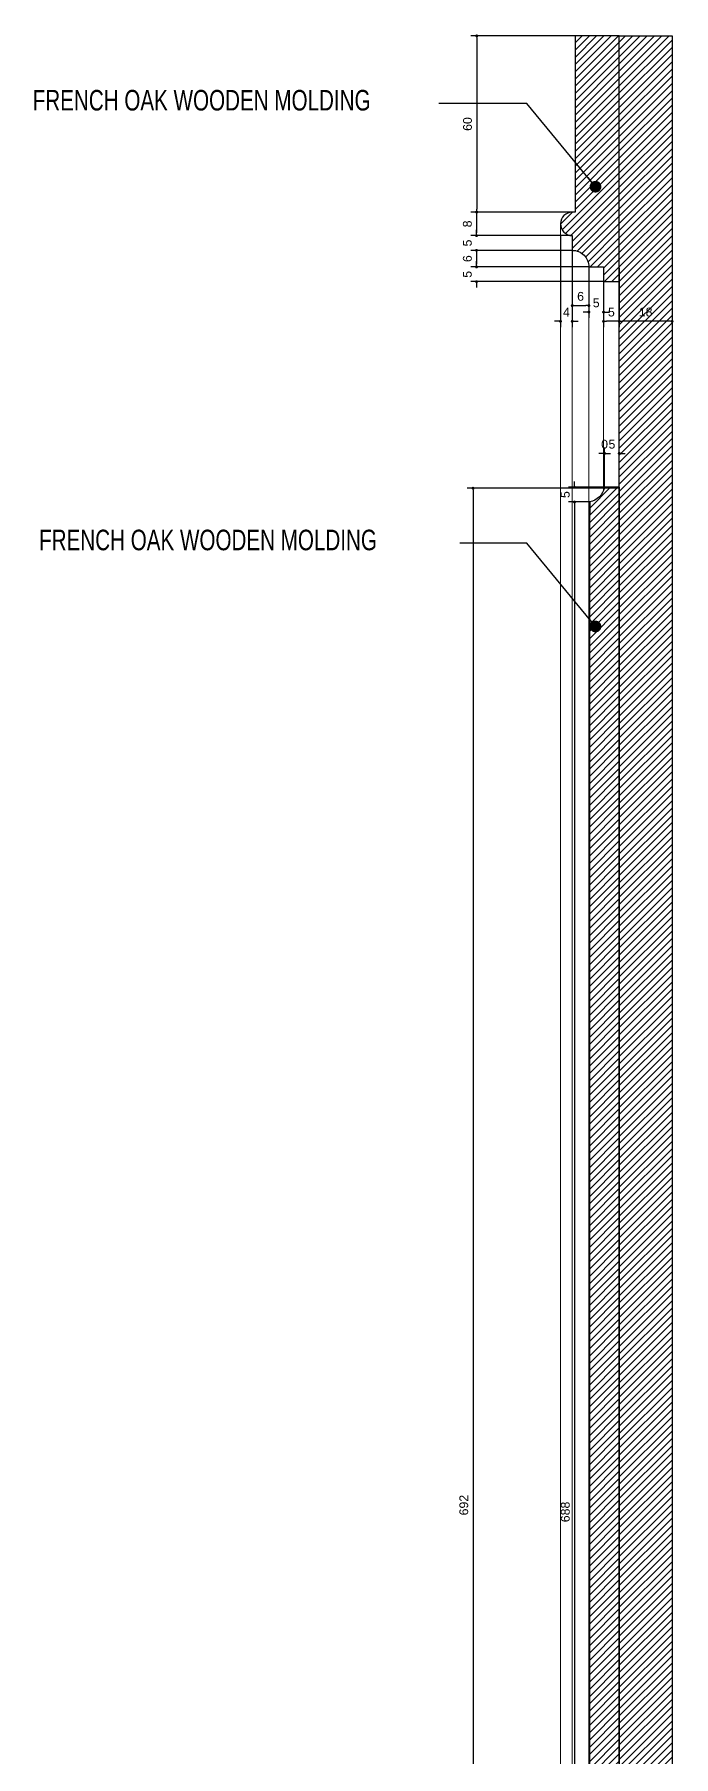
# Model space of a CAD drawing. Header units: inches. Extents: x 274057 to 444617, y 490067 to 635630.
# Drawn here: x 376240 to 376458, y 492629 to 493215 of the extents above; entities that cross this region are included whole.
import ezdxf

# ---------------------------------------------------------------- set-up
doc = ezdxf.new("R2010")
doc.units = ezdxf.units.IN
doc.header["$MEASUREMENT"] = 0
for name, color, linetype in [('CQ SPOT DETAIL DIMENSION', 9, 'Continuous'), ('CQ SPOT DETAILS', 40, 'Continuous'), ('CQ text label', 3, 'Continuous'), ('CQ Wood Section', 60, 'Continuous')]:
    doc.layers.add(name, color=color, linetype=linetype)
doc.styles.add('DIM 50', font='romans.shx', dxfattribs={"width": 0.75, "height": 100})
doc.styles.get("Standard").update_dxf_attribs({"font": 'arial.ttf'})
doc.dimstyles.new('CQ 2', dxfattribs={"dimscale": 0.02, "dimtxt": 150, "dimasz": 50, "dimexe": 100, "dimexo": 0, "dimgap": 80, "dimtad": 1, "dimdec": 0, "dimzin": 0, "dimdsep": 46, "dimtxsty": 'Standard', "dimblk": 'DOT', "dimcen": 100, "dimclrd": 1, "dimclre": 1, "dimclrt": 3, "dimadec": 0, "dimazin": 0, "dimtfac": 1, "dimtdec": 0, "dimtofl": 0, "dimtmove": 0, "dimatfit": 3, "dimfxl": 1, "dimtolj": 1, "dimtzin": 0, "dimlwd": -1, "dimarcsym": 0})
doc.dimstyles.get("Standard").update_dxf_attribs({"dimtxt": 0.18, "dimasz": 0.18, "dimexe": 0.18, "dimexo": 0.0625, "dimgap": 0.09, "dimtad": 0, "dimtih": 1, "dimtoh": 1, "dimdec": 4, "dimzin": 0, "dimdsep": 46, "dimtxsty": 'Standard', "dimcen": 0.09, "dimadec": 0, "dimazin": 0, "dimtfac": 1, "dimtdec": 4, "dimtofl": 0, "dimtmove": 0, "dimatfit": 3, "dimfxl": 1, "dimtolj": 1, "dimtzin": 0, "dimarcsym": 0})
pattern_1 = [(225, (38768.419, -24304.4855), (1.233325781, -1.233325781), [])]

# ---------------------------------------------------------------- blocks, each defined once
blk = doc.blocks.new('_Dot')
at = {"color": 0, "linetype": 'ByBlock', "lineweight": -2}
blk.add_line((-0.5, 0), (-1, 0), dxfattribs=at)
at = {"color": 0, "linetype": 'ByBlock', "const_width": 0.5}
blk.add_lwpolyline([(-0.25, 0, 1), (0.25, 0, 1)], format="xyb", close=True, dxfattribs=at)
blk = doc.blocks.new('*D1524')
at = {"layer": 'CQ SPOT DETAIL DIMENSION', "color": 1, "lineweight": -2, "transparency": 16777216}
for p, q in [((376439.52, 493060.8), (376387.71, 493060.8)), ((376439.52, 492368.46), (376387.71, 492368.46))]:
    blk.add_line(p, q, dxfattribs=at)
at = {"layer": 'CQ SPOT DETAIL DIMENSION', "color": 1, "transparency": 16777216}
blk.add_line((376389.71, 493059.8), (376389.71, 492369.46), dxfattribs=at)
at = {"layer": 'Defpoints', "color": 0, "transparency": 16777216}
for p in [(376439.52, 493060.8, -0.01), (376389.71, 492368.46), (376439.52, 492368.46)]:
    blk.add_point(p, dxfattribs=at)
at = {"layer": 'CQ SPOT DETAIL DIMENSION', "color": 1, "transparency": 16777216}
for p, rotation in [((376389.71, 493060.8), 90), ((376389.71, 492368.46), 270)]:
    blk.add_blockref('_Dot', p, dxfattribs=dict(at, rotation=rotation))
at = {"layer": 'CQ SPOT DETAIL DIMENSION', "color": 3, "transparency": 16777216, "insert": (376386.58, 492714.63), "char_height": 3, "attachment_point": 5, "rotation": 90}
blk.add_mtext('\\A1;692', dxfattribs=at)
blk = doc.blocks.new('*D1544')
at = {"layer": 'CQ SPOT DETAIL DIMENSION', "color": 1, "transparency": 16777216}
for p, q in [((376433.52, 493072.65), (376432.52, 493072.65)), ((376440.51, 493072.65), (376441.51, 493072.65))]:
    blk.add_line(p, q, dxfattribs=at)
at = {"layer": 'CQ SPOT DETAIL DIMENSION', "color": 1, "lineweight": -2, "transparency": 16777216}
for p, q in [((376434.52, 493061.14), (376434.52, 493074.65)), ((376439.51, 493061.14), (376439.51, 493074.65))]:
    blk.add_line(p, q, dxfattribs=at)
at = {"layer": 'Defpoints', "color": 0, "transparency": 16777216}
for p in [(376434.52, 493072.65), (376434.52, 493061.14, 0), (376439.51, 493061.14, 0)]:
    blk.add_point(p, dxfattribs=at)
at = {"layer": 'CQ SPOT DETAIL DIMENSION', "color": 1, "transparency": 16777216}
blk.add_blockref('_Dot', (376434.52, 493072.65), dxfattribs=at)
at = {"layer": 'CQ SPOT DETAIL DIMENSION', "color": 1, "transparency": 16777216, "rotation": 180}
blk.add_blockref('_Dot', (376439.51, 493072.65), dxfattribs=at)
at = {"layer": 'CQ SPOT DETAIL DIMENSION', "color": 3, "transparency": 16777216, "insert": (376437.02, 493075.78), "char_height": 3, "attachment_point": 5}
blk.add_mtext('\\A1;5', dxfattribs=at)
blk = doc.blocks.new('*D1545')
at = {"layer": 'CQ SPOT DETAIL DIMENSION', "color": 1, "transparency": 16777216}
for p, q in [((376433.52, 493072.65), (376432.52, 493072.65)), ((376435.52, 493072.65), (376436.52, 493072.65))]:
    blk.add_line(p, q, dxfattribs=at)
at = {"layer": 'CQ SPOT DETAIL DIMENSION', "color": 1, "lineweight": -2, "transparency": 16777216}
blk.add_line((376434.52, 493061.14), (376434.52, 493074.65), dxfattribs=at)
blk.add_line((376434.52, 493061.14), (376434.52, 493074.65), dxfattribs=at)
at = {"layer": 'Defpoints', "color": 0, "transparency": 16777216}
for p in [(376434.52, 493072.65), (376434.52, 493061.14, 0), (376434.52, 493061.14, 0)]:
    blk.add_point(p, dxfattribs=at)
at = {"layer": 'CQ SPOT DETAIL DIMENSION', "color": 1, "transparency": 16777216}
blk.add_blockref('_Dot', (376434.52, 493072.65), dxfattribs=at)
at = {"layer": 'CQ SPOT DETAIL DIMENSION', "color": 1, "transparency": 16777216, "rotation": 180}
blk.add_blockref('_Dot', (376434.52, 493072.65), dxfattribs=at)
at = {"layer": 'CQ SPOT DETAIL DIMENSION', "color": 3, "transparency": 16777216, "insert": (376434.52, 493075.78), "char_height": 3, "attachment_point": 5}
blk.add_mtext('\\A1;0', dxfattribs=at)
blk = doc.blocks.new('*D1548')
at = {"layer": 'CQ SPOT DETAIL DIMENSION', "color": 1, "lineweight": -2, "transparency": 16777216}
for p, q in [((376424.51, 493214.8), (376388.98, 493214.8)), ((376424.51, 493154.8), (376388.98, 493154.8))]:
    blk.add_line(p, q, dxfattribs=at)
at = {"layer": 'CQ SPOT DETAIL DIMENSION', "color": 1, "transparency": 16777216}
blk.add_line((376390.98, 493213.8), (376390.98, 493155.8), dxfattribs=at)
at = {"layer": 'Defpoints', "color": 0, "transparency": 16777216}
for p in [(376424.51, 493214.8), (376390.98, 493154.8), (376424.51, 493154.8, 0)]:
    blk.add_point(p, dxfattribs=at)
at = {"layer": 'CQ SPOT DETAIL DIMENSION', "color": 1, "transparency": 16777216}
for p, rotation in [((376390.98, 493214.8), 90), ((376390.98, 493154.8), 270)]:
    blk.add_blockref('_Dot', p, dxfattribs=dict(at, rotation=rotation))
at = {"layer": 'CQ SPOT DETAIL DIMENSION', "color": 3, "transparency": 16777216, "insert": (376387.84, 493184.8), "char_height": 3, "attachment_point": 5, "rotation": 90}
blk.add_mtext('\\A1;60', dxfattribs=at)
blk = doc.blocks.new('*D1517')
at = {"layer": 'CQ SPOT DETAIL DIMENSION', "color": 1, "lineweight": -2, "transparency": 16777216}
for p, q in [((376424.51, 493154.8), (376388.92, 493154.8)), ((376423.51, 493146.8), (376388.92, 493146.8))]:
    blk.add_line(p, q, dxfattribs=at)
at = {"layer": 'CQ SPOT DETAIL DIMENSION', "color": 1, "transparency": 16777216}
blk.add_line((376390.92, 493153.8), (376390.92, 493147.8), dxfattribs=at)
at = {"layer": 'Defpoints', "color": 0, "transparency": 16777216}
for p in [(376424.51, 493154.8), (376390.92, 493146.8), (376423.51, 493146.8, 0)]:
    blk.add_point(p, dxfattribs=at)
at = {"layer": 'CQ SPOT DETAIL DIMENSION', "color": 1, "transparency": 16777216}
for p, rotation in [((376390.92, 493154.8), 90), ((376390.92, 493146.8), 270)]:
    blk.add_blockref('_Dot', p, dxfattribs=dict(at, rotation=rotation))
at = {"layer": 'CQ SPOT DETAIL DIMENSION', "color": 3, "transparency": 16777216, "insert": (376387.79, 493150.8), "char_height": 3, "attachment_point": 5, "rotation": 90}
blk.add_mtext('\\A1;8', dxfattribs=at)
blk = doc.blocks.new('*D1518')
at = {"layer": 'CQ SPOT DETAIL DIMENSION', "color": 1, "transparency": 16777216}
for p, q in [((376390.92, 493147.8), (376390.92, 493148.8)), ((376390.92, 493140.8), (376390.92, 493139.8))]:
    blk.add_line(p, q, dxfattribs=at)
at = {"layer": 'CQ SPOT DETAIL DIMENSION', "color": 1, "lineweight": -2, "transparency": 16777216}
for p, q in [((376423.51, 493146.8), (376388.92, 493146.8)), ((376423.51, 493141.8), (376388.92, 493141.8))]:
    blk.add_line(p, q, dxfattribs=at)
at = {"layer": 'Defpoints', "color": 0, "transparency": 16777216}
for p in [(376390.92, 493141.8), (376423.51, 493146.8, 0), (376423.51, 493141.8, -0.01)]:
    blk.add_point(p, dxfattribs=at)
at = {"layer": 'CQ SPOT DETAIL DIMENSION', "color": 1, "transparency": 16777216}
for p, rotation in [((376390.92, 493146.8), 270), ((376390.92, 493141.8), 90)]:
    blk.add_blockref('_Dot', p, dxfattribs=dict(at, rotation=rotation))
at = {"layer": 'CQ SPOT DETAIL DIMENSION', "color": 3, "transparency": 16777216, "insert": (376387.79, 493144.3), "char_height": 3, "attachment_point": 5, "rotation": 90}
blk.add_mtext('\\A1;5', dxfattribs=at)
blk = doc.blocks.new('*D1549')
at = {"layer": 'CQ SPOT DETAIL DIMENSION', "color": 1, "lineweight": -2, "transparency": 16777216}
for p, q in [((376423.51, 493141.8), (376388.92, 493141.8)), ((376429.17, 493136.14), (376388.92, 493136.14))]:
    blk.add_line(p, q, dxfattribs=at)
at = {"layer": 'CQ SPOT DETAIL DIMENSION', "color": 1, "transparency": 16777216}
blk.add_line((376390.92, 493140.8), (376390.92, 493137.14), dxfattribs=at)
at = {"layer": 'Defpoints', "color": 0, "transparency": 16777216}
for p in [(376423.51, 493141.8, -0.01), (376390.92, 493136.14), (376429.17, 493136.14)]:
    blk.add_point(p, dxfattribs=at)
at = {"layer": 'CQ SPOT DETAIL DIMENSION', "color": 1, "transparency": 16777216}
for p, rotation in [((376390.92, 493141.8), 90), ((376390.92, 493136.14), 270)]:
    blk.add_blockref('_Dot', p, dxfattribs=dict(at, rotation=rotation))
at = {"layer": 'CQ SPOT DETAIL DIMENSION', "color": 3, "transparency": 16777216, "insert": (376387.79, 493138.97), "char_height": 3, "attachment_point": 5, "rotation": 90}
blk.add_mtext('\\A1;6', dxfattribs=at)
blk = doc.blocks.new('*D1550')
at = {"layer": 'CQ SPOT DETAIL DIMENSION', "color": 1, "lineweight": -2, "transparency": 16777216}
for p, q in [((376429.17, 493136.14), (376388.92, 493136.14)), ((376434.17, 493131.14), (376388.92, 493131.14))]:
    blk.add_line(p, q, dxfattribs=at)
at = {"layer": 'CQ SPOT DETAIL DIMENSION', "color": 1, "transparency": 16777216}
for p, q in [((376390.92, 493137.14), (376390.92, 493138.14)), ((376390.92, 493130.14), (376390.92, 493129.14))]:
    blk.add_line(p, q, dxfattribs=at)
at = {"layer": 'Defpoints', "color": 0, "transparency": 16777216}
for p in [(376429.17, 493136.14), (376390.92, 493131.14), (376434.17, 493131.14)]:
    blk.add_point(p, dxfattribs=at)
at = {"layer": 'CQ SPOT DETAIL DIMENSION', "color": 1, "transparency": 16777216}
for p, rotation in [((376390.92, 493136.14), 270), ((376390.92, 493131.14), 90)]:
    blk.add_blockref('_Dot', p, dxfattribs=dict(at, rotation=rotation))
at = {"layer": 'CQ SPOT DETAIL DIMENSION', "color": 3, "transparency": 16777216, "insert": (376387.79, 493133.64), "char_height": 3, "attachment_point": 5, "rotation": 90}
blk.add_mtext('\\A1;5', dxfattribs=at)
blk = doc.blocks.new('*D1519')
at = {"layer": 'CQ SPOT DETAIL DIMENSION', "color": 1, "lineweight": -2, "transparency": 16777216}
for p, q in [((376419.51, 493146.8), (376419.51, 493115.64)), ((376423.51, 493146.8), (376423.51, 493115.64))]:
    blk.add_line(p, q, dxfattribs=at)
at = {"layer": 'CQ SPOT DETAIL DIMENSION', "color": 1, "transparency": 16777216}
for p, q in [((376418.51, 493117.64), (376417.51, 493117.64)), ((376424.51, 493117.64), (376425.51, 493117.64))]:
    blk.add_line(p, q, dxfattribs=at)
at = {"layer": 'Defpoints', "color": 0, "transparency": 16777216}
for p in [(376419.51, 493146.8), (376423.51, 493146.8, -0.01), (376423.51, 493117.64)]:
    blk.add_point(p, dxfattribs=at)
at = {"layer": 'CQ SPOT DETAIL DIMENSION', "color": 1, "transparency": 16777216}
blk.add_blockref('_Dot', (376419.51, 493117.64), dxfattribs=at)
at = {"layer": 'CQ SPOT DETAIL DIMENSION', "color": 1, "transparency": 16777216, "rotation": 180}
blk.add_blockref('_Dot', (376423.51, 493117.64), dxfattribs=at)
at = {"layer": 'CQ SPOT DETAIL DIMENSION', "color": 3, "transparency": 16777216, "insert": (376421.51, 493120.74), "char_height": 3, "attachment_point": 5}
blk.add_mtext('\\A1;4', dxfattribs=at)
blk = doc.blocks.new('*D1526')
at = {"layer": 'CQ SPOT DETAIL DIMENSION', "color": 1, "lineweight": -2, "transparency": 16777216}
for p, q in [((376423.51, 493141.8), (376423.51, 493120.99)), ((376429.17, 493136.14), (376429.17, 493120.99))]:
    blk.add_line(p, q, dxfattribs=at)
at = {"layer": 'CQ SPOT DETAIL DIMENSION', "color": 1, "transparency": 16777216}
blk.add_line((376424.51, 493122.99), (376428.17, 493122.99), dxfattribs=at)
at = {"layer": 'Defpoints', "color": 0, "transparency": 16777216}
for p in [(376423.51, 493141.8), (376429.17, 493136.14), (376429.17, 493122.99)]:
    blk.add_point(p, dxfattribs=at)
at = {"layer": 'CQ SPOT DETAIL DIMENSION', "color": 1, "transparency": 16777216, "rotation": 180}
blk.add_blockref('_Dot', (376423.51, 493122.99), dxfattribs=at)
at = {"layer": 'CQ SPOT DETAIL DIMENSION', "color": 1, "transparency": 16777216}
blk.add_blockref('_Dot', (376429.17, 493122.99), dxfattribs=at)
at = {"layer": 'CQ SPOT DETAIL DIMENSION', "color": 3, "transparency": 16777216, "insert": (376426.34, 493126.12), "char_height": 3, "attachment_point": 5}
blk.add_mtext('\\A1;6', dxfattribs=at)
blk = doc.blocks.new('*D1551')
at = {"layer": 'CQ SPOT DETAIL DIMENSION', "color": 1, "lineweight": -2, "transparency": 16777216}
for p, q in [((376429.17, 493131.14), (376429.17, 493118.77)), ((376434.17, 493131.14), (376434.17, 493118.77))]:
    blk.add_line(p, q, dxfattribs=at)
at = {"layer": 'CQ SPOT DETAIL DIMENSION', "color": 1, "transparency": 16777216}
for p, q in [((376428.17, 493120.77), (376427.17, 493120.77)), ((376435.17, 493120.77), (376436.17, 493120.77))]:
    blk.add_line(p, q, dxfattribs=at)
at = {"layer": 'Defpoints', "color": 0, "transparency": 16777216}
for p in [(376429.17, 493131.14), (376434.17, 493131.14, 0), (376434.17, 493120.77)]:
    blk.add_point(p, dxfattribs=at)
at = {"layer": 'CQ SPOT DETAIL DIMENSION', "color": 1, "transparency": 16777216}
blk.add_blockref('_Dot', (376429.17, 493120.77), dxfattribs=at)
at = {"layer": 'CQ SPOT DETAIL DIMENSION', "color": 1, "transparency": 16777216, "rotation": 180}
blk.add_blockref('_Dot', (376434.17, 493120.77), dxfattribs=at)
at = {"layer": 'CQ SPOT DETAIL DIMENSION', "color": 3, "transparency": 16777216, "insert": (376431.67, 493123.9), "char_height": 3, "attachment_point": 5}
blk.add_mtext('\\A1;5', dxfattribs=at)
blk = doc.blocks.new('*D1552')
at = {"layer": 'CQ SPOT DETAIL DIMENSION', "color": 1, "lineweight": -2, "transparency": 16777216}
for p, q in [((376434.17, 493131.14), (376434.17, 493115.64)), ((376439.51, 493131.14), (376439.51, 493115.64))]:
    blk.add_line(p, q, dxfattribs=at)
at = {"layer": 'CQ SPOT DETAIL DIMENSION', "color": 1, "transparency": 16777216}
blk.add_line((376438.51, 493117.64), (376435.17, 493117.64), dxfattribs=at)
at = {"layer": 'Defpoints', "color": 0, "transparency": 16777216}
for p in [(376434.17, 493131.14, 0), (376439.51, 493131.14, 0), (376434.17, 493117.64)]:
    blk.add_point(p, dxfattribs=at)
at = {"layer": 'CQ SPOT DETAIL DIMENSION', "color": 1, "transparency": 16777216, "rotation": 180}
blk.add_blockref('_Dot', (376434.17, 493117.64), dxfattribs=at)
at = {"layer": 'CQ SPOT DETAIL DIMENSION', "color": 1, "transparency": 16777216}
blk.add_blockref('_Dot', (376439.51, 493117.64), dxfattribs=at)
at = {"layer": 'CQ SPOT DETAIL DIMENSION', "color": 3, "transparency": 16777216, "insert": (376436.84, 493120.77), "char_height": 3, "attachment_point": 5}
blk.add_mtext('\\A1;5', dxfattribs=at)
blk = doc.blocks.new('*D1527')
at = {"layer": 'CQ SPOT DETAIL DIMENSION', "color": 1, "lineweight": -2, "transparency": 16777216}
for p, q in [((376439.51, 493135.8), (376439.51, 493115.64)), ((376457.51, 493135.8), (376457.51, 493115.64))]:
    blk.add_line(p, q, dxfattribs=at)
at = {"layer": 'CQ SPOT DETAIL DIMENSION', "color": 1, "transparency": 16777216}
blk.add_line((376456.51, 493117.64), (376440.51, 493117.64), dxfattribs=at)
at = {"layer": 'Defpoints', "color": 0, "transparency": 16777216}
for p in [(376439.51, 493135.8, 0), (376457.51, 493135.8, -0.01), (376439.51, 493117.64)]:
    blk.add_point(p, dxfattribs=at)
at = {"layer": 'CQ SPOT DETAIL DIMENSION', "color": 1, "transparency": 16777216, "rotation": 180}
blk.add_blockref('_Dot', (376439.51, 493117.64), dxfattribs=at)
at = {"layer": 'CQ SPOT DETAIL DIMENSION', "color": 1, "transparency": 16777216}
blk.add_blockref('_Dot', (376457.51, 493117.64), dxfattribs=at)
at = {"layer": 'CQ SPOT DETAIL DIMENSION', "color": 3, "transparency": 16777216, "insert": (376448.51, 493120.78), "char_height": 3, "attachment_point": 5}
blk.add_mtext('\\A1;18', dxfattribs=at)
blk = doc.blocks.new('*D1528')
at = {"layer": 'CQ SPOT DETAIL DIMENSION', "color": 1, "lineweight": -2, "transparency": 16777216}
for p, q in [((376434.52, 493061.14), (376422.27, 493061.14)), ((376429.48, 493056.14), (376422.27, 493056.14))]:
    blk.add_line(p, q, dxfattribs=at)
at = {"layer": 'CQ SPOT DETAIL DIMENSION', "color": 1, "transparency": 16777216}
for p, q in [((376424.27, 493062.14), (376424.27, 493063.14)), ((376424.27, 493055.14), (376424.27, 493054.14))]:
    blk.add_line(p, q, dxfattribs=at)
at = {"layer": 'Defpoints', "color": 0, "transparency": 16777216}
for p in [(376434.52, 493061.14), (376424.27, 493056.14), (376429.48, 493056.14)]:
    blk.add_point(p, dxfattribs=at)
at = {"layer": 'CQ SPOT DETAIL DIMENSION', "color": 1, "transparency": 16777216}
for p, rotation in [((376424.27, 493061.14), 270), ((376424.27, 493056.14), 90)]:
    blk.add_blockref('_Dot', p, dxfattribs=dict(at, rotation=rotation))
at = {"layer": 'CQ SPOT DETAIL DIMENSION', "color": 3, "transparency": 16777216, "insert": (376421.14, 493058.64), "char_height": 3, "attachment_point": 5, "rotation": 90}
blk.add_mtext('\\A1;5', dxfattribs=at)
blk = doc.blocks.new('*D1553')
at = {"layer": 'CQ SPOT DETAIL DIMENSION', "color": 1, "lineweight": -2, "transparency": 16777216}
for p, q in [((376429.48, 493056.14), (376422.28, 493056.14)), ((376434.51, 492368.46), (376422.28, 492368.46))]:
    blk.add_line(p, q, dxfattribs=at)
at = {"layer": 'CQ SPOT DETAIL DIMENSION', "color": 1, "transparency": 16777216}
blk.add_line((376424.28, 493055.14), (376424.28, 492369.46), dxfattribs=at)
at = {"layer": 'Defpoints', "color": 0, "transparency": 16777216}
for p in [(376429.48, 493056.14), (376424.28, 492368.46), (376434.51, 492368.46, 0)]:
    blk.add_point(p, dxfattribs=at)
at = {"layer": 'CQ SPOT DETAIL DIMENSION', "color": 1, "transparency": 16777216}
for p, rotation in [((376424.28, 493056.14), 90), ((376424.28, 492368.46), 270)]:
    blk.add_blockref('_Dot', p, dxfattribs=dict(at, rotation=rotation))
at = {"layer": 'CQ SPOT DETAIL DIMENSION', "color": 3, "transparency": 16777216, "insert": (376421.15, 492712.3), "char_height": 3, "attachment_point": 5, "rotation": 90}
blk.add_mtext('\\A1;688', dxfattribs=at)

msp = doc.modelspace()

# ---------------------------------------------------------------- hatches: boundary and pattern name
at = {"layer": 'CQ Wood Section', "lineweight": 0}
h = msp.add_hatch(dxfattribs=at)
h.set_pattern_fill('ANSI31', color=253, scale=13.953488, angle=180)
h.set_pattern_definition(pattern_1)
edge = h.paths.add_edge_path()
edge.add_arc((376423.51, 493136.14), 5.66, 0, 90, ccw=False)
edge.add_line((376429.17, 493136.14), (376434.17, 493136.14))
edge.add_line((376434.17, 493136.14), (376434.17, 493131.14))
edge.add_line((376434.17, 493131.14), (376439.51, 493131.14))
edge.add_line((376439.51, 493131.14), (376439.51, 493214.8))
edge.add_line((376439.51, 493214.8), (376424.51, 493214.8))
edge.add_line((376424.51, 493214.8), (376424.51, 493154.8))
edge.add_line((376424.51, 493154.8), (376423.51, 493154.8))
edge.add_arc((376423.51, 493150.8), 4, 90, 270)
edge.add_line((376423.51, 493146.8), (376423.51, 493141.8))
h = msp.add_hatch(dxfattribs=at)
h.set_pattern_fill('ANSI31', color=253, scale=13.953488, angle=180)
h.set_pattern_definition(pattern_1)
h.paths.add_polyline_path([(376439.51, 493214.8), (376457.51, 493214.8), (376457.51, 492214.8), (376439.51, 492214.8)])
h = msp.add_hatch(dxfattribs=at)
h.set_pattern_fill('ANSI31', color=253, scale=13.953488, angle=180)
h.set_pattern_definition([(225, (38178.618, -24196.7666), (1.233325781, -1.233325781), [])])
edge = h.paths.add_edge_path()
edge.add_arc((376428.12, 492367.05), 6.55, 12.41525, 78.14452)
edge.add_line((376429.47, 492373.46), (376429.47, 493056.14))
edge.add_arc((376428.12, 493062.55), 6.55, 281.90259, 347.58475)
edge.add_line((376434.52, 493061.14), (376439.52, 493061.14))
edge.add_line((376439.52, 493061.14), (376439.51, 492368.46))
edge.add_line((376439.51, 492368.46), (376434.52, 492368.46))

# ---------------------------------------------------------------- linework, layer by layer
at = {"layer": 'CQ Wood Section', "color": 253, "lineweight": 0}
for p, q in [((376419.51, 493150.8, -0.13), (376419.51, 492278.79, -0.13)), ((376423.51, 493141.8, -0.13), (376423.51, 492287.8, -0.13)), ((376429.17, 492293.46, -0.13), (376429.17, 493136.14, -0.13)), ((376434.17, 493131.14, -0.13), (376434.17, 493060.02, -0.13))]:
    msp.add_line(p, q, dxfattribs=at)
at = {"layer": 'CQ Wood Section', "ltscale": 1000, "elevation": -0.13}
msp.add_lwpolyline([(376423.51, 493141.8, -0.414214), (376429.17, 493136.14), (376434.17, 493136.14), (376434.17, 493131.14), (376439.51, 493131.14), (376439.51, 493214.8), (376424.51, 493214.8), (376424.51, 493154.8), (376423.51, 493154.8, 1), (376423.51, 493146.8)], format="xyb", close=True, dxfattribs=at)
msp.add_lwpolyline([(376439.51, 493214.8), (376457.51, 493214.8), (376457.51, 492214.8), (376439.51, 492214.8)], close=True, dxfattribs=at)
for points in [[(376439.52, 493061.14), (376434.52, 493061.14, -0.294706), (376429.48, 493056.14), (376429.47, 493052.17)], [(376439.51, 492368.46), (376434.51, 492368.46, 0.294706), (376429.47, 492373.46), (376429.47, 493052.17)]]:
    msp.add_lwpolyline(points, format="xyb", dxfattribs=at)
msp.add_lwpolyline([(376439.52, 493061.14), (376439.51, 492368.46)], dxfattribs=at)

# ---------------------------------------------------------------- texts
at = {"layer": 'CQ text label', "ltscale": 500, "char_height": 7, "width": 1867.3923, "attachment_point": 3, "style": 'DIM 50'}
for insert in [(376354.82, 493196.41, -0.14), (376356.99, 493046.7, -0.14)]:
    msp.add_mtext('\\pxqr;{\\fCityBlueprint|b0|i0|c2|p2;FRENCH OAK WOODEN MOLDING}', dxfattribs=dict(at, insert=insert))

# ---------------------------------------------------------------- dimensions: what is measured, and where the dimension line sits
at = {"layer": 'CQ SPOT DETAIL DIMENSION'}
for base, p1, p2, angle, picture, middle in [((376390.98, 493154.8, -0.13), (376424.51, 493214.8, -0.13), (376424.51, 493154.8, -0.13), 90, '*D1548', (376387.84, 493184.8, -0.13)), ((376390.92, 493146.8, -0.13), (376424.51, 493154.8, -0.13), (376423.51, 493146.8, -0.13), 90, '*D1517', (376387.79, 493150.8, -0.13)), ((376429.17, 493122.99, -0.13), (376423.51, 493141.8, -0.13), (376429.17, 493136.14, -0.13), 180, '*D1526', (376426.34, 493126.12, -0.13)), ((376439.51, 493117.64, -0.13), (376457.51, 493135.8, -0.13), (376439.51, 493135.8, -0.13), 180, '*D1527', (376448.51, 493120.78, -0.13)), ((376434.17, 493117.64, -0.13), (376439.51, 493131.14, -0.13), (376434.17, 493131.14, -0.13), 180, '*D1552', (376436.84, 493120.77, -0.13)), ((376389.71, 492368.46, -0.13), (376439.52, 493060.8, -0.13), (376439.52, 492368.46, -0.13), 90, '*D1524', (376386.58, 492714.63, -0.13))]:
    dim = msp.add_linear_dim(base=base, p1=p1, p2=p2, angle=angle, dimstyle='CQ 2', dxfattribs=at)
    dim.commit()
    dim.dimension.update_dxf_attribs({"geometry": picture, "text_midpoint": middle})
for base, p1, p2, angle, picture, middle in [((376390.92, 493141.8, -0.13), (376423.51, 493146.8, -0.13), (376423.51, 493141.8, -0.13), 90, '*D1518', (376390.92, 493144.3, -0.13)), ((376390.92, 493131.14, -0.13), (376429.17, 493136.14, -0.13), (376434.17, 493131.14, -0.13), 90, '*D1550', (376390.92, 493133.64, -0.13)), ((376434.52306863, 493072.64966385, -0.12568536), (376434.52306863, 493061.14147554, -0.12568528), (376434.52306863, 493061.14147554, -0.12568528), 180, '*D1545', (376434.52306863, 493072.64966385, -0.12568536))]:
    dim = msp.add_linear_dim(base=base, p1=p1, p2=p2, angle=angle, dimstyle='CQ 2', override={"dimtmove": 1}, dxfattribs=at)
    dim.commit()
    dim.dimension.update_dxf_attribs({"geometry": picture, "text_midpoint": middle, "dimtype": 160})
for base, p1, p2, picture, middle in [((376390.92, 493136.14, -0.13), (376423.51, 493141.8, -0.13), (376429.17, 493136.14, -0.13), '*D1549', (376387.79, 493138.97, -0.13)), ((376424.28, 492368.46, -0.13), (376429.48, 493056.14, -0.13), (376434.51, 492368.46, -0.13), '*D1553', (376421.15, 492712.3, -0.13))]:
    dim = msp.add_linear_dim(base=base, p1=p1, p2=p2, angle=90, dimstyle='CQ 2', override={"dimtmove": 1}, dxfattribs=at)
    dim.commit()
    dim.dimension.update_dxf_attribs({"geometry": picture, "text_midpoint": middle})
for base, p1, p2, angle, picture, middle in [((376423.51, 493117.64, -0.13), (376419.51, 493146.8, -0.13), (376423.51, 493146.8, -0.13), 180, '*D1519', (376421.51, 493117.64, -0.13)), ((376434.17, 493120.77, -0.13), (376429.17, 493131.14, -0.13), (376434.17, 493131.14, -0.13), 180, '*D1551', (376431.67, 493120.77, -0.13)), ((376434.52, 493072.65, -0.13), (376439.51, 493061.14, -0.13), (376434.52, 493061.14, -0.13), 180, '*D1544', (376437.02, 493072.65, -0.13)), ((376424.27, 493056.14, -0.13), (376434.52, 493061.14, -0.13), (376429.48, 493056.14, -0.13), 90, '*D1528', (376424.27, 493058.64, -0.13))]:
    dim = msp.add_linear_dim(base=base, p1=p1, p2=p2, angle=angle, dimstyle='CQ 2', dxfattribs=at)
    dim.commit()
    dim.dimension.update_dxf_attribs({"geometry": picture, "text_midpoint": middle, "dimtype": 160})

# ---------------------------------------------------------------- leaders
at = {"layer": 'CQ SPOT DETAILS', "color": 1}
for points in [[(376431.42, 493163.46, -0.14), (376408.07, 493191.78, -0.14), (376378.02, 493191.78, -0.14)], [(376431.42, 493013.75, -0.14), (376408.07, 493042.07, -0.14), (376385.27, 493042.07, -0.14)]]:
    msp.add_leader(points, dimstyle='Standard', override={"dimasz": 4, "dimldrblk": 'Dot', "dimfxl": 0.1, "dimarcsym": 2}, dxfattribs=at)

doc.saveas('drawing.dxf')
